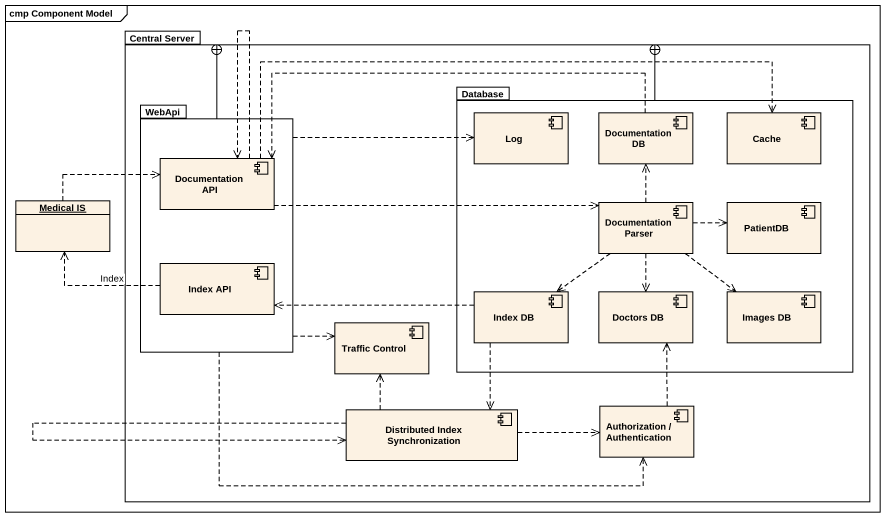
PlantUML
@startuml
mainframe cmp Component Model
allowmixing
hide circle
hide empty members
package "Central Server" as Central_Server {
  package WebApi {
    component "Documentation API" as Documentation_API
    component "Index API" as Index_API
  }
  package "Database" as Database_ {
    component Log
    component "Documentation DB" as Documentation_DB
    component Cache
    component "Documentation Parser" as Documentation_Parser
    component PatientDB
    component "Index DB" as Index_DB
    component "Doctors DB" as Doctors_DB
    component "Images DB" as Images_DB
  }
  component "Traffic Control" as Traffic_Control
  component "Distributed Index Synchronization" as Distributed_Index
  component "Authorization / Authentication" as Authorization_Authentication
}
object "Medical IS" as Medical_IS
WebApi -right-+ Central_Server
WebApi .right.> Log
WebApi ..> Traffic_Control
WebApi .right.> Authorization_Authentication
Database_ -left-+ Central_Server
Documentation_DB .left.> Documentation_API
Documentation_API .right.> Cache
Documentation_API ..> Documentation_API
Documentation_API .right.> Documentation_Parser
Medical_IS .right.> Documentation_API
Documentation_Parser .up.> Documentation_DB
Documentation_Parser .right.> PatientDB
Documentation_Parser ..> Index_DB
Documentation_Parser ..> Doctors_DB
Documentation_Parser ..> Images_DB
Index_API .left.> Medical_IS : Index
Index_DB .left.> Index_API
Index_DB ..> Distributed_Index
Distributed_Index .up.> Traffic_Control
Distributed_Index ..> Distributed_Index
Distributed_Index .right.> Authorization_Authentication
Authorization_Authentication .up.> Doctors_DB
@enduml
